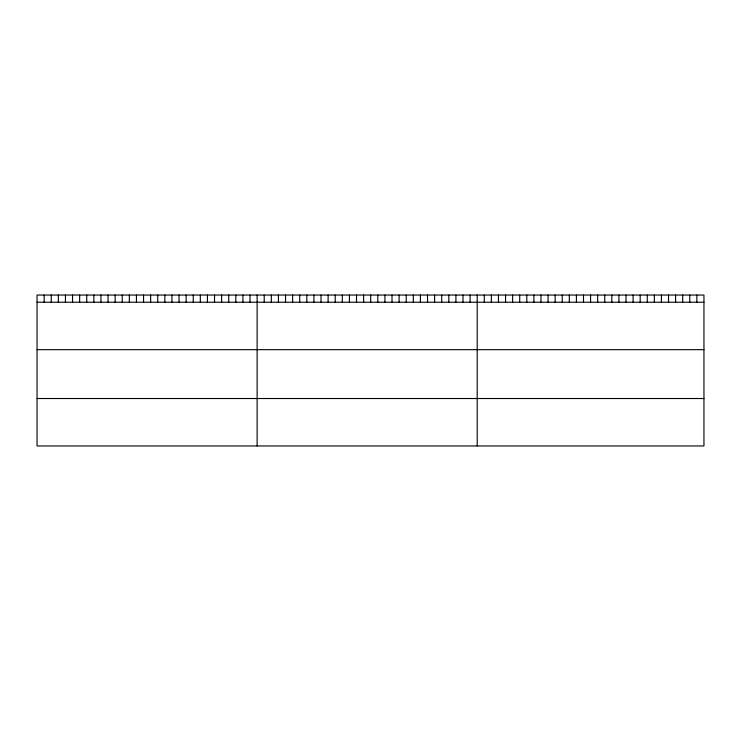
<?xml version="1.0" encoding="UTF-8"?>
<svg xmlns="http://www.w3.org/2000/svg" width="741" height="741" viewBox="0 0 741 741"><rect width="100%" height="100%" fill="white"/><g stroke="black" fill="none" stroke-linecap="round" stroke-linejoin="round"><path stroke-width="1.11" d="M703.95 302.226L703.95 445.952L37.05 445.952L37.05 295.048L703.95 295.048L703.95 302.226L37.05 302.226M37.05 349.659L703.95 349.659M37.05 398.519L703.95 398.519M696.864 295.048L696.864 302.226M689.778 295.048L689.778 302.226M682.693 295.048L682.693 302.226M675.607 295.048L675.607 302.226M668.521 295.048L668.521 302.226M661.435 295.048L661.435 302.226M654.349 295.048L654.349 302.226M647.264 295.048L647.264 302.226M640.178 295.048L640.178 302.226M633.092 295.048L633.092 302.226M626.006 295.048L626.006 302.226M618.92 295.048L618.92 302.226M611.834 295.048L611.834 302.226M604.749 295.048L604.749 302.226M597.663 295.048L597.663 302.226M590.577 295.048L590.577 302.226M583.491 295.048L583.491 302.226M576.405 295.048L576.405 302.226M569.32 295.048L569.32 302.226M562.234 295.048L562.234 302.226M555.148 295.048L555.148 302.226M548.062 295.048L548.062 302.226M540.976 295.048L540.976 302.226M533.89 295.048L533.89 302.226M526.805 295.048L526.805 302.226M519.719 295.048L519.719 302.226M512.633 295.048L512.633 302.226M505.547 295.048L505.547 302.226M498.461 295.048L498.461 302.226M491.376 295.048L491.376 302.226M484.29 295.048L484.29 302.226M477.204 295.048L477.204 445.952M470.109 295.048L470.109 302.226M463.005 295.048L463.005 302.226M455.91 295.048L455.91 302.226M448.805 295.048L448.805 302.226M441.71 295.048L441.71 302.226M434.606 295.048L434.606 302.226M427.511 295.048L427.511 302.226M420.406 295.048L420.406 302.226M413.311 295.048L413.311 302.226M406.207 295.048L406.207 302.226M399.112 295.048L399.112 302.226M392.017 295.048L392.017 302.226M384.912 295.048L384.912 302.226M377.817 295.048L377.817 302.226M370.713 295.048L370.713 302.226M363.618 295.048L363.618 302.226M356.514 295.048L356.514 302.226M349.419 295.048L349.419 302.226M342.314 295.048L342.314 302.226M335.219 295.048L335.219 302.226M328.124 295.048L328.124 302.226M321.02 295.048L321.02 302.226M313.925 295.048L313.925 302.226M306.82 295.048L306.82 302.226M299.725 295.048L299.725 302.226M292.621 295.048L292.621 302.226M285.526 295.048L285.526 302.226M278.421 295.048L278.421 302.226M271.326 295.048L271.326 302.226M264.222 295.048L264.222 302.226M257.127 295.048L257.127 445.952M250.032 295.048L250.032 302.226M242.928 295.048L242.928 302.226M235.833 295.048L235.833 302.226M228.728 295.048L228.728 302.226M221.633 295.048L221.633 302.226M214.529 295.048L214.529 302.226M207.434 295.048L207.434 302.226M200.329 295.048L200.329 302.226M193.234 295.048L193.234 302.226M186.13 295.048L186.13 302.226M179.035 295.048L179.035 302.226M171.94 295.048L171.94 302.226M164.835 295.048L164.835 302.226M157.74 295.048L157.74 302.226M150.636 295.048L150.636 302.226M143.541 295.048L143.541 302.226M136.437 295.048L136.437 302.226M129.342 295.048L129.342 302.226M122.237 295.048L122.237 302.226M115.142 295.048L115.142 302.226M108.047 295.048L108.047 302.226M100.943 295.048L100.943 302.226M93.848 295.048L93.848 302.226M86.743 295.048L86.743 302.226M79.648 295.048L79.648 302.226M72.544 295.048L72.544 302.226M65.449 295.048L65.449 302.226M58.344 295.048L58.344 302.226M51.249 295.048L51.249 302.226M44.145 295.048L44.145 302.226"/></g></svg>
